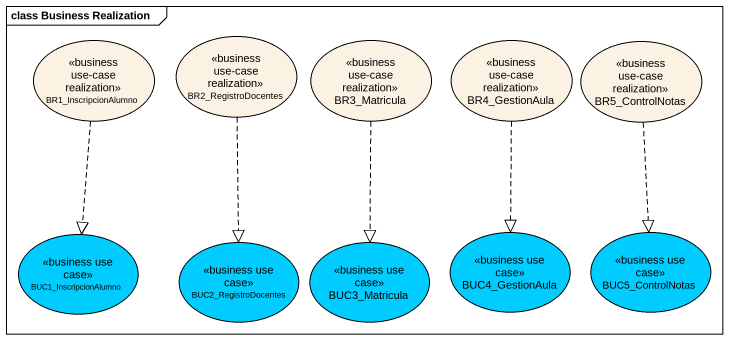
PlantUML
@startuml
mainframe class Business Realization
usecase BR1_InscripcionAlumno <<business use-case realization>>
usecase BR2_RegistroDocentes <<business use-case realization>>
usecase BR3_Matricula <<business use-case realization>>
usecase BR4_GestionAula <<business use-case realization>>
usecase BR5_ControlNotas <<business use-case realization>>
usecase BUC1_InscripcionAlumno <<business use case>> #00CCFF
usecase BUC2_RegistroDocentes <<business use case>> #00CCFF
usecase BUC3_Matricula <<business use case>> #00CCFF
usecase BUC4_GestionAula <<business use case>> #00CCFF
usecase BUC5_ControlNotas <<business use case>> #00CCFF
BR1_InscripcionAlumno ..|> BUC1_InscripcionAlumno
BR2_RegistroDocentes ..|> BUC2_RegistroDocentes
BR3_Matricula ..|> BUC3_Matricula
BR4_GestionAula ..|> BUC4_GestionAula
BR5_ControlNotas ..|> BUC5_ControlNotas
@enduml
